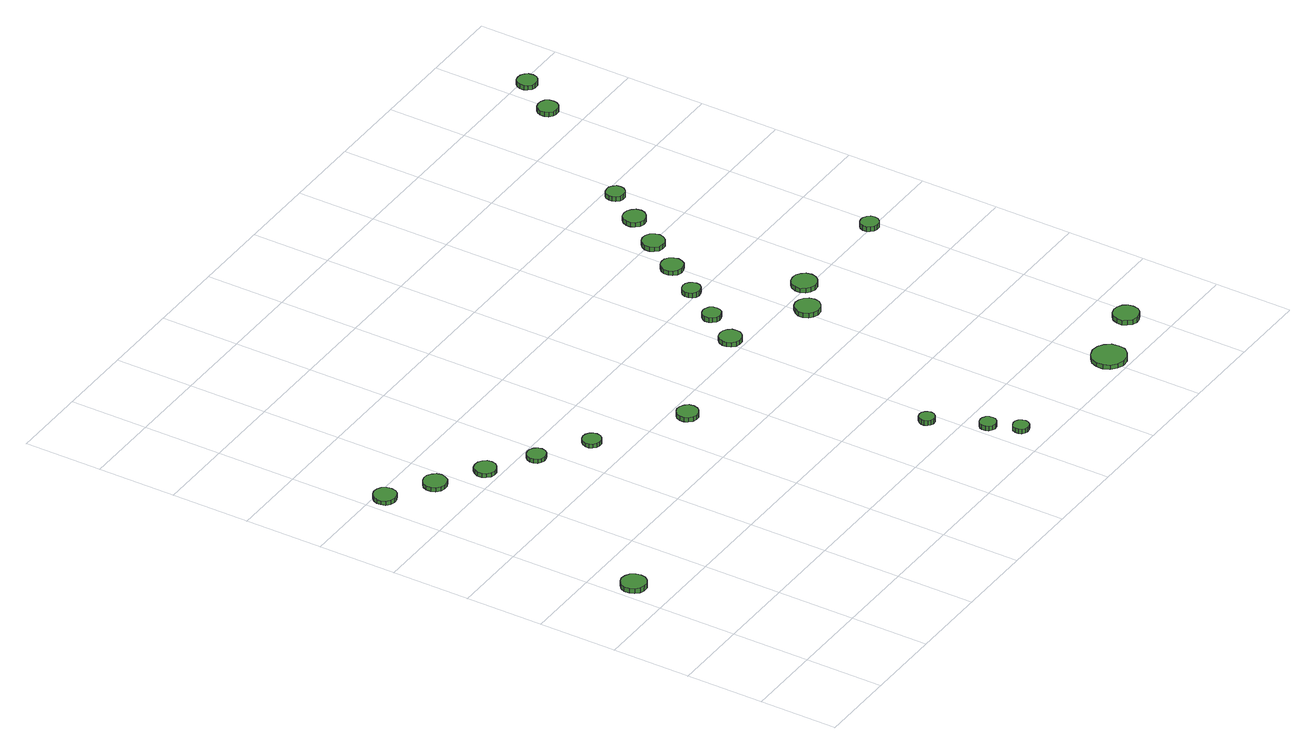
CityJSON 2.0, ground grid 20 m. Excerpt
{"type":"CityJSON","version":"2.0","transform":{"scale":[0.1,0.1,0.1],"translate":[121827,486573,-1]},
"CityObjects":{
"tree1":{"type":"SolitaryVegetationObject","attributes":{"function":"something"},"geometry":[{"type":"MultiSurface","lod":"1","boundaries":[[[0,1,2,3,4,5,6,7,8,9,10,11,12,13,14]],[[15,16,17,18,19,20,21,22,23,24,25,26,27,28,29]],[[0,29,28,1]],[[1,28,27,2]],[[2,27,26,3]],[[3,26,25,4]],[[4,25,24,5]],[[5,24,23,6]],[[6,23,22,7]],[[7,22,21,8]],[[8,21,20,9]],[[9,20,19,10]],[[10,19,18,11]],[[11,18,17,12]],[[12,17,16,13]],[[13,16,15,14]],[[14,15,29,0]]]}]},
"tree2":{"type":"SolitaryVegetationObject","attributes":{"function":"something"},"geometry":[{"type":"MultiSurface","lod":"1","boundaries":[[[30,31,32,33,34,35,36,37,38,39,40,41,42,43,44]],[[45,46,47,48,49,50,51,52,53,54,55,56,57,58,59]],[[30,59,58,31]],[[31,58,57,32]],[[32,57,56,33]],[[33,56,55,34]],[[34,55,54,35]],[[35,54,53,36]],[[36,53,52,37]],[[37,52,51,38]],[[38,51,50,39]],[[39,50,49,40]],[[40,49,48,41]],[[41,48,47,42]],[[42,47,46,43]],[[43,46,45,44]],[[44,45,59,30]]]}]},
"tree3":{"type":"SolitaryVegetationObject","attributes":{"function":"something"},"geometry":[{"type":"MultiSurface","lod":"1","boundaries":[[[60,61,62,63,64,65,66,67,68,69,70,71,72,73,74]],[[75,76,77,78,79,80,81,82,83,84,85,86,87,88,89]],[[60,89,88,61]],[[61,88,87,62]],[[62,87,86,63]],[[63,86,85,64]],[[64,85,84,65]],[[65,84,83,66]],[[66,83,82,67]],[[67,82,81,68]],[[68,81,80,69]],[[69,80,79,70]],[[70,79,78,71]],[[71,78,77,72]],[[72,77,76,73]],[[73,76,75,74]],[[74,75,89,60]]]}]},
"tree4":{"type":"SolitaryVegetationObject","attributes":{"function":"something"},"geometry":[{"type":"MultiSurface","lod":"1","boundaries":[[[90,91,92,93,94,95,96,97,98,99,100,101,102,103,104]],[[105,106,107,108,109,110,111,112,113,114,115,116,117,118,119]],[[90,119,118,91]],[[91,118,117,92]],[[92,117,116,93]],[[93,116,115,94]],[[94,115,114,95]],[[95,114,113,96]],[[96,113,112,97]],[[97,112,111,98]],[[98,111,110,99]],[[99,110,109,100]],[[100,109,108,101]],[[101,108,107,102]],[[102,107,106,103]],[[103,106,105,104]],[[104,105,119,90]]]}]},
"tree5":{"type":"SolitaryVegetationObject","attributes":{"function":"something"},"geometry":[{"type":"MultiSurface","lod":"1","boundaries":[[[120,121,122,123,124,125,126,127,128,129,130,131,132,133,134]],[[135,136,137,138,139,140,141,142,143,144,145,146,147,148,149]],[[120,149,148,121]],[[121,148,147,122]],[[122,147,146,123]],[[123,146,145,124]],[[124,145,144,125]],[[125,144,143,126]],[[126,143,142,127]],[[127,142,141,128]],[[128,141,140,129]],[[129,140,139,130]],[[130,139,138,131]],[[131,138,137,132]],[[132,137,136,133]],[[133,136,135,134]],[[134,135,149,120]]]}]},
"tree6":{"type":"SolitaryVegetationObject","attributes":{"function":"something"},"geometry":[{"type":"MultiSurface","lod":"1","boundaries":[[[150,151,152,153,154,155,156,157,158,159,160,161,162,163,164]],[[165,166,167,168,169,170,171,172,173,174,175,176,177,178,179]],[[150,179,178,151]],[[151,178,177,152]],[[152,177,176,153]],[[153,176,175,154]],[[154,175,174,155]],[[155,174,173,156]],[[156,173,172,157]],[[157,172,171,158]],[[158,171,170,159]],[[159,170,169,160]],[[160,169,168,161]],[[161,168,167,162]],[[162,167,166,163]],[[163,166,165,164]],[[164,165,179,150]]]}]},
"tree7":{"type":"SolitaryVegetationObject","attributes":{"function":"something"},"geometry":[{"type":"MultiSurface","lod":"1","boundaries":[[[180,181,182,183,184,185,186,187,188,189,190,191,192,193,194]],[[195,196,197,198,199,200,201,202,203,204,205,206,207,208,209]],[[180,209,208,181]],[[181,208,207,182]],[[182,207,206,183]],[[183,206,205,184]],[[184,205,204,185]],[[185,204,203,186]],[[186,203,202,187]],[[187,202,201,188]],[[188,201,200,189]],[[189,200,199,190]],[[190,199,198,191]],[[191,198,197,192]],[[192,197,196,193]],[[193,196,195,194]],[[194,195,209,180]]]}]},
"tree8":{"type":"SolitaryVegetationObject","attributes":{"function":"something"},"geometry":[{"type":"MultiSurface","lod":"1","boundaries":[[[210,211,212,213,214,215,216,217,218,219,220,221,222,223,224]],[[225,226,227,228,229,230,231,232,233,234,235,236,237,238,239]],[[210,239,238,211]],[[211,238,237,212]],[[212,237,236,213]],[[213,236,235,214]],[[214,235,234,215]],[[215,234,233,216]],[[216,233,232,217]],[[217,232,231,218]],[[218,231,230,219]],[[219,230,229,220]],[[220,229,228,221]],[[221,228,227,222]],[[222,227,226,223]],[[223,226,225,224]],[[224,225,239,210]]]}]},
"tree9":{"type":"SolitaryVegetationObject","attributes":{"function":"something"},"geometry":[{"type":"MultiSurface","lod":"1","boundaries":[[[240,241,242,243,244,245,246,247,248,249,250,251,252,253,254]],[[255,256,257,258,259,260,261,262,263,264,265,266,267,268,269]],[[240,269,268,241]],[[241,268,267,242]],[[242,267,266,243]],[[243,266,265,244]],[[244,265,264,245]],[[245,264,263,246]],[[246,263,262,247]],[[247,262,261,248]],[[248,261,260,249]],[[249,260,259,250]],[[250,259,258,251]],[[251,258,257,252]],[[252,257,256,253]],[[253,256,255,254]],[[254,255,269,240]]]}]},
"tree10":{"type":"SolitaryVegetationObject","attributes":{"function":"something"},"geometry":[{"type":"MultiSurface","lod":"1","boundaries":[[[270,271,272,273,274,275,276,277,278,279,280,281,282,283,284]],[[285,286,287,288,289,290,291,292,293,294,295,296,297,298,299]],[[270,299,298,271]],[[271,298,297,272]],[[272,297,296,273]],[[273,296,295,274]],[[274,295,294,275]],[[275,294,293,276]],[[276,293,292,277]],[[277,292,291,278]],[[278,291,290,279]],[[279,290,289,280]],[[280,289,288,281]],[[281,288,287,282]],[[282,287,286,283]],[[283,286,285,284]],[[284,285,299,270]]]}]},
"tree11":{"type":"SolitaryVegetationObject","attributes":{"function":"something"},"geometry":[{"type":"MultiSurface","lod":"1","boundaries":[[[300,301,302,303,304,305,306,307,308,309,310,311,312,313,314]],[[315,316,317,318,319,320,321,322,323,324,325,326,327,328,329]],[[300,329,328,301]],[[301,328,327,302]],[[302,327,326,303]],[[303,326,325,304]],[[304,325,324,305]],[[305,324,323,306]],[[306,323,322,307]],[[307,322,321,308]],[[308,321,320,309]],[[309,320,319,310]],[[310,319,318,311]],[[311,318,317,312]],[[312,317,316,313]],[[313,316,315,314]],[[314,315,329,300]]]}]},
"tree12":{"type":"SolitaryVegetationObject","attributes":{"function":"something"},"geometry":[{"type":"MultiSurface","lod":"1","boundaries":[[[330,331,332,333,334,335,336,337,338,339,340,341,342,343,344]],[[345,346,347,348,349,350,351,352,353,354,355,356,357,358,359]],[[330,359,358,331]],[[331,358,357,332]],[[332,357,356,333]],[[333,356,355,334]],[[334,355,354,335]],[[335,354,353,336]],[[336,353,352,337]],[[337,352,351,338]],[[338,351,350,339]],[[339,350,349,340]],[[340,349,348,341]],[[341,348,347,342]],[[342,347,346,343]],[[343,346,345,344]],[[344,345,359,330]]]}]},
"tree13":{"type":"SolitaryVegetationObject","attributes":{"function":"something"},"geometry":[{"type":"MultiSurface","lod":"1","boundaries":[[[360,361,362,363,364,365,366,367,368,369,370,371,372,373,374]],[[375,376,377,378,379,380,381,382,383,384,385,386,387,388,389]],[[360,389,388,361]],[[361,388,387,362]],[[362,387,386,363]],[[363,386,385,364]],[[364,385,384,365]],[[365,384,383,366]],[[366,383,382,367]],[[367,382,381,368]],[[368,381,380,369]],[[369,380,379,370]],[[370,379,378,371]],[[371,378,377,372]],[[372,377,376,373]],[[373,376,375,374]],[[374,375,389,360]]]}]},
"tree14":{"type":"SolitaryVegetationObject","attributes":{"function":"something"},"geometry":[{"type":"MultiSurface","lod":"1","boundaries":[[[390,391,392,393,394,395,396,397,398,399,400,401,402,403,404]],[[405,406,407,408,409,410,411,412,413,414,415,416,417,418,419]],[[390,419,418,391]],[[391,418,417,392]],[[392,417,416,393]],[[393,416,415,394]],[[394,415,414,395]],[[395,414,413,396]],[[396,413,412,397]],[[397,412,411,398]],[[398,411,410,399]],[[399,410,409,400]],[[400,409,408,401]],[[401,408,407,402]],[[402,407,406,403]],[[403,406,405,404]],[[404,405,419,390]]]}]},
"tree15":{"type":"SolitaryVegetationObject","attributes":{"function":"something"},"geometry":[{"type":"MultiSurface","lod":"1","boundaries":[[[420,421,422,423,424,425,426,427,428,429,430,431,432,433,434]],[[435,436,437,438,439,440,441,442,443,444,445,446,447,448,449]],[[420,449,448,421]],[[421,448,447,422]],[[422,447,446,423]],[[423,446,445,424]],[[424,445,444,425]],[[425,444,443,426]],[[426,443,442,427]],[[427,442,441,428]],[[428,441,440,429]],[[429,440,439,430]],[[430,439,438,431]],[[431,438,437,432]],[[432,437,436,433]],[[433,436,435,434]],[[434,435,449,420]]]}]},
"tree16":{"type":"SolitaryVegetationObject","attributes":{"function":"something"},"geometry":[{"type":"MultiSurface","lod":"1","boundaries":[[[450,451,452,453,454,455,456,457,458,459,460,461,462,463,464]],[[465,466,467,468,469,470,471,472,473,474,475,476,477,478,479]],[[450,479,478,451]],[[451,478,477,452]],[[452,477,476,453]],[[453,476,475,454]],[[454,475,474,455]],[[455,474,473,456]],[[456,473,472,457]],[[457,472,471,458]],[[458,471,470,459]],[[459,470,469,460]],[[460,469,468,461]],[[461,468,467,462]],[[462,467,466,463]],[[463,466,465,464]],[[464,465,479,450]]]}]},
"tree17":{"type":"SolitaryVegetationObject","attributes":{"function":"something"},"geometry":[{"type":"MultiSurface","lod":"1","boundaries":[[[480,481,482,483,484,485,486,487,488,489,490,491,492,493,494]],[[495,496,497,498,499,500,501,502,503,504,505,506,507,508,509]],[[480,509,508,481]],[[481,508,507,482]],[[482,507,506,483]],[[483,506,505,484]],[[484,505,504,485]],[[485,504,503,486]],[[486,503,502,487]],[[487,502,501,488]],[[488,501,500,489]],[[489,500,499,490]],[[490,499,498,491]],[[491,498,497,492]],[[492,497,496,493]],[[493,496,495,494]],[[494,495,509,480]]]}]},
"tree18":{"type":"SolitaryVegetationObject","attributes":{"function":"something"},"geometry":[{"type":"MultiSurface","lod":"1","boundaries":[[[510,511,512,513,514,515,516,517,518,519,520,521,522,523,524]],[[525,526,527,528,529,530,531,532,533,534,535,536,537,538,539]],[[510,539,538,511]],[[511,538,537,512]],[[512,537,536,513]],[[513,536,535,514]],[[514,535,534,515]],[[515,534,533,516]],[[516,533,532,517]],[[517,532,531,518]],[[518,531,530,519]],[[519,530,529,520]],[[520,529,528,521]],[[521,528,527,522]],[[522,527,526,523]],[[523,526,525,524]],[[524,525,539,510]]]}]},
"tree19":{"type":"SolitaryVegetationObject","attributes":{"function":"something"},"geometry":[{"type":"MultiSurface","lod":"1","boundaries":[[[540,541,542,543,544,545,546,547,548,549,550,551,552,553,554]],[[555,556,557,558,559,560,561,562,563,564,565,566,567,568,569]],[[540,569,568,541]],[[541,568,567,542]],[[542,567,566,543]],[[543,566,565,544]],[[544,565,564,545]],[[545,564,563,546]],[[546,563,562,547]],[[547,562,561,548]],[[548,561,560,549]],[[549,560,559,550]],[[550,559,558,551]],[[551,558,557,552]],[[552,557,556,553]],[[553,556,555,554]],[[554,555,569,540]]]}]},
"tree20":{"type":"SolitaryVegetationObject","attributes":{"function":"something"},"geometry":[{"type":"MultiSurface","lod":"1","boundaries":[[[570,571,572,573,574,575,576,577,578,579,580,581,582,583,584]],[[585,586,587,588,589,590,591,592,593,594,595,596,597,598,599]],[[570,599,598,571]],[[571,598,597,572]],[[572,597,596,573]],[[573,596,595,574]],[[574,595,594,575]],[[575,594,593,576]],[[576,593,592,577]],[[577,592,591,578]],[[578,591,590,579]],[[579,590,589,580]],[[580,589,588,581]],[[581,588,587,582]],[[582,587,586,583]],[[583,586,585,584]],[[584,585,599,570]]]}]},
"tree21":{"type":"SolitaryVegetationObject","attributes":{"function":"something"},"geometry":[{"type":"MultiSurface","lod":"1","boundaries":[[[600,601,602,603,604,605,606,607,608,609,610,611,612,613,614]],[[615,616,617,618,619,620,621,622,623,624,625,626,627,628,629]],[[600,629,628,601]],[[601,628,627,602]],[[602,627,626,603]],[[603,626,625,604]],[[604,625,624,605]],[[605,624,623,606]],[[606,623,622,607]],[[607,622,621,608]],[[608,621,620,609]],[[609,620,619,610]],[[610,619,618,611]],[[611,618,617,612]],[[612,617,616,613]],[[613,616,615,614]],[[614,615,629,600]]]}]},
"tree22":{"type":"SolitaryVegetationObject","attributes":{"function":"something"},"geometry":[{"type":"MultiSurface","lod":"1","boundaries":[[[630,631,632,633,634,635,636,637,638,639,640,641,642,643,644]],[[645,646,647,648,649,650,651,652,653,654,655,656,657,658,659]],[[630,659,658,631]],[[631,658,657,632]],[[632,657,656,633]],[[633,656,655,634]],[[634,655,654,635]],[[635,654,653,636]],[[636,653,652,637]],[[637,652,651,638]],[[638,651,650,639]],[[639,650,649,640]],[[640,649,648,641]],[[641,648,647,642]],[[642,647,646,643]],[[643,646,645,644]],[[644,645,659,630]]]}]},
"tree23":{"type":"SolitaryVegetationObject","attributes":{"function":"something"},"geometry":[{"type":"MultiSurface","lod":"1","boundaries":[[[660,661,662,663,664,665,666,667,668,669,670,671,672,673,674]],[[675,676,677,678,679,680,681,682,683,684,685,686,687,688,689]],[[660,689,688,661]],[[661,688,687,662]],[[662,687,686,663]],[[663,686,685,664]],[[664,685,684,665]],[[665,684,683,666]],[[666,683,682,667]],[[667,682,681,668]],[[668,681,680,669]],[[669,680,679,670]],[[670,679,678,671]],[[671,678,677,672]],[[672,677,676,673]],[[673,676,675,674]],[[674,675,689,660]]]}]},
"tree24":{"type":"SolitaryVegetationObject","attributes":{"function":"something"},"geometry":[{"type":"MultiSurface","lod":"1","boundaries":[[[690,691,692,693,694,695,696,697,698,699,700,701,702,703,704]],[[705,706,707,708,709,710,711,712,713,714,715,716,717,718,719]],[[690,719,718,691]],[[691,718,717,692]],[[692,717,716,693]],[[693,716,715,694]],[[694,715,714,695]],[[695,714,713,696]],[[696,713,712,697]],[[697,712,711,698]],[[698,711,710,699]],[[699,710,709,700]],[[700,709,708,701]],[[701,708,707,702]],[[702,707,706,703]],[[703,706,705,704]],[[704,705,719,690]]]}]}
},
"vertices":[
[66,492,28],[63,505,28],[56,516,28],[44,522,28],[31,524,28],[19,520,28],[9,511,28],[4,499,28],[4,486,28],[9,474,28],[19,465,28],[31,461,28],[44,462,28],[56,469,28],[63,479,28],[63,479,15],[56,469,15],[44,462,15],[31,461,15],[19,465,15],[9,474,15],[4,486,15],[4,499,15],[9,511,15],[19,520,15],[31,524,15],[44,522,15],[56,516,15],[63,505,15],[66,492,15],
[73,1175,19],[71,1187,19],[64,1197,19],[53,1203,19],[42,1204,19],[30,1200,19],[21,1192,19],[17,1181,19],[17,1170,19],[21,1159,19],[30,1151,19],[42,1147,19],[53,1148,19],[64,1154,19],[71,1164,19],[71,1164,8],[64,1154,8],[53,1148,8],[42,1147,8],[30,1151,8],[21,1159,8],[17,1170,8],[17,1181,8],[21,1192,8],[30,1200,8],[42,1204,8],[53,1203,8],[64,1197,8],[71,1187,8],[73,1175,8],
[182,1106,19],[179,1118,19],[172,1127,19],[161,1134,19],[149,1135,19],[138,1131,19],[129,1123,19],[124,1112,19],[124,1100,19],[129,1089,19],[138,1080,19],[149,1077,19],[161,1078,19],[172,1084,19],[179,1094,19],[179,1094,8],[172,1084,8],[161,1078,8],[149,1077,8],[138,1080,8],[129,1089,8],[124,1100,8],[124,1112,8],[129,1123,8],[138,1131,8],[149,1135,8],[161,1134,8],[172,1127,8],[179,1118,8],[182,1106,8],
[288,1036,19],[286,1047,19],[279,1056,19],[269,1062,19],[258,1063,19],[247,1060,19],[239,1052,19],[234,1042,19],[234,1030,19],[239,1020,19],[247,1012,19],[258,1009,19],[269,1010,19],[279,1016,19],[286,1025,19],[286,1025,8],[279,1016,8],[269,1010,8],[258,1009,8],[247,1012,8],[239,1020,8],[234,1030,8],[234,1042,8],[239,1052,8],[247,1060,8],[258,1063,8],[269,1062,8],[279,1056,8],[286,1047,8],[288,1036,8],
[394,964,19],[392,974,19],[386,982,19],[377,987,19],[368,988,19],[358,985,19],[351,978,19],[347,969,19],[347,959,19],[351,950,19],[358,944,19],[368,941,19],[377,942,19],[386,947,19],[392,955,19],[392,955,8],[386,947,8],[377,942,8],[368,941,8],[358,944,8],[351,950,8],[347,959,8],[347,969,8],[351,978,8],[358,985,8],[368,988,8],[377,987,8],[386,982,8],[392,974,8],[394,964,8],
[513,888,19],[511,897,19],[505,905,19],[497,910,19],[487,911,19],[478,908,19],[471,901,19],[467,892,19],[467,883,19],[471,874,19],[478,868,19],[487,865,19],[497,866,19],[505,870,19],[511,878,19],[511,878,8],[505,870,8],[497,866,8],[487,865,8],[478,868,8],[471,874,8],[467,883,8],[467,892,8],[471,901,8],[478,908,8],[487,911,8],[497,910,8],[505,905,8],[511,897,8],[513,888,8],
[719,753,26],[717,764,26],[710,773,26],[700,778,26],[689,780,26],[679,776,26],[670,769,26],[666,758,26],[666,747,26],[670,737,26],[679,729,26],[689,726,26],[700,727,26],[710,733,26],[717,742,26],[717,742,14],[710,733,14],[700,727,14],[689,726,14],[679,729,14],[670,737,14],[666,747,14],[666,758,14],[670,769,14],[679,776,14],[689,780,14],[700,778,14],[710,773,14],[717,764,14],[719,753,14],
[979,267,32],[977,275,32],[972,281,32],[965,286,32],[957,286,32],[949,284,32],[943,278,32],[940,271,32],[940,263,32],[943,255,32],[949,250,32],[957,247,32],[965,248,32],[972,252,32],[977,259,32],[977,259,19],[972,252,19],[965,248,19],[957,247,19],[949,250,19],[943,255,19],[940,263,19],[940,271,19],[943,278,19],[949,284,19],[957,286,19],[965,286,19],[972,281,19],[977,275,19],[979,267,19],
[1039,137,29],[1038,146,29],[1033,153,29],[1025,157,29],[1017,158,29],[1009,155,29],[1002,149,29],[999,142,29],[999,133,29],[1002,125,29],[1009,120,29],[1017,117,29],[1025,118,29],[1033,122,29],[1038,129,29],[1038,129,17],[1033,122,17],[1025,118,17],[1017,117,17],[1009,120,17],[1002,125,17],[999,133,17],[999,142,17],[1002,149,17],[1009,155,17],[1017,158,17],[1025,157,17],[1033,153,17],[1038,146,17],[1039,137,17],
[1067,65,30],[1065,73,30],[1060,80,30],[1053,84,30],[1045,85,30],[1037,82,30],[1031,77,30],[1028,69,30],[1028,61,30],[1031,53,30],[1037,48,30],[1045,45,30],[1053,46,30],[1060,50,30],[1065,57,30],[1065,57,18],[1060,50,18],[1053,46,18],[1045,45,18],[1037,48,18],[1031,53,18],[1028,61,18],[1028,69,18],[1031,77,18],[1037,82,18],[1045,85,18],[1053,84,18],[1060,80,18],[1065,73,18],[1067,65,18],
[1029,827,29],[1027,839,29],[1020,848,29],[1010,854,29],[998,855,29],[987,852,29],[979,844,29],[974,833,29],[974,822,29],[979,811,29],[987,803,29],[998,800,29],[1010,801,29],[1020,807,29],[1027,816,29],[1027,816,17],[1020,807,17],[1010,801,17],[998,800,17],[987,803,17],[979,811,17],[974,822,17],[974,833,17],[979,844,17],[987,852,17],[998,855,17],[1010,854,17],[1020,848,17],[1027,839,17],[1029,827,17],
[1085,916,27],[1083,925,27],[1078,933,27],[1069,938,27],[1060,939,27],[1051,936,27],[1044,929,27],[1040,921,27],[1040,911,27],[1044,903,27],[1051,896,27],[1060,893,27],[1069,894,27],[1078,899,27],[1083,907,27],[1083,907,14],[1078,899,14],[1069,894,14],[1060,893,14],[1051,896,14],[1044,903,14],[1040,911,14],[1040,921,14],[1044,929,14],[1051,936,14],[1060,939,14],[1069,938,14],[1078,933,14],[1083,925,14],[1085,916,14],
[1448,47,23],[1445,65,23],[1434,79,23],[1419,88,23],[1401,90,23],[1384,84,23],[1370,72,23],[1363,56,23],[1363,38,23],[1370,22,23],[1384,10,23],[1401,4,23],[1419,6,23],[1434,15,23],[1445,29,23],[1445,29,11],[1434,15,11],[1419,6,11],[1401,4,11],[1384,10,11],[1370,22,11],[1363,38,11],[1363,56,11],[1370,72,11],[1384,84,11],[1401,90,11],[1419,88,11],[1434,79,11],[1445,65,11],[1448,47,11],
[1230,739,31],[1227,752,31],[1219,763,31],[1208,769,31],[1195,771,31],[1182,767,31],[1173,758,31],[1167,746,31],[1167,733,31],[1173,721,31],[1182,712,31],[1195,708,31],[1208,709,31],[1219,716,31],[1227,726,31],[1227,726,18],[1219,716,18],[1208,709,18],[1195,708,18],[1182,712,18],[1173,721,18],[1167,733,18],[1167,746,18],[1173,758,18],[1182,767,18],[1195,771,18],[1208,769,18],[1219,763,18],[1227,752,18],[1230,739,18],
[1150,1011,24],[1148,1021,24],[1142,1028,24],[1134,1033,24],[1125,1034,24],[1116,1031,24],[1109,1025,24],[1105,1016,24],[1105,1007,24],[1109,998,24],[1116,992,24],[1125,989,24],[1134,990,24],[1142,994,24],[1148,1002,24],[1148,1002,11],[1142,994,11],[1134,990,11],[1125,989,11],[1116,992,11],[1109,998,11],[1105,1007,11],[1105,1016,11],[1109,1025,11],[1116,1031,11],[1125,1034,11],[1134,1033,11],[1142,1028,11],[1148,1021,11],[1150,1011,11],
[1215,1101,22],[1212,1112,22],[1206,1122,22],[1196,1128,22],[1184,1129,22],[1173,1125,22],[1164,1117,22],[1160,1107,22],[1160,1095,22],[1164,1085,22],[1173,1077,22],[1184,1073,22],[1196,1075,22],[1206,1080,22],[1212,1090,22],[1212,1090,10],[1206,1080,10],[1196,1075,10],[1184,1073,10],[1173,1077,10],[1164,1085,10],[1160,1095,10],[1160,1107,10],[1164,1117,10],[1173,1125,10],[1184,1129,10],[1196,1128,10],[1206,1122,10],[1212,1112,10],[1215,1101,10],
[1312,799,31],[1309,812,31],[1301,822,31],[1290,829,31],[1277,830,31],[1264,826,31],[1255,817,31],[1249,805,31],[1249,792,31],[1255,780,31],[1264,772,31],[1277,767,31],[1290,769,31],[1301,775,31],[1309,786,31],[1309,786,19],[1301,775,19],[1290,769,19],[1277,767,19],[1264,772,19],[1255,780,19],[1249,792,19],[1249,805,19],[1255,817,19],[1264,826,19],[1277,830,19],[1290,829,19],[1301,822,19],[1309,812,19],[1312,799,19],
[1278,1191,20],[1275,1202,20],[1268,1212,20],[1258,1218,20],[1247,1219,20],[1235,1215,20],[1227,1207,20],[1222,1197,20],[1222,1185,20],[1227,1174,20],[1235,1166,20],[1247,1163,20],[1258,1164,20],[1268,1170,20],[1275,1179,20],[1275,1179,8],[1268,1170,8],[1258,1164,8],[1247,1163,8],[1235,1166,8],[1227,1174,8],[1222,1185,8],[1222,1197,8],[1227,1207,8],[1235,1215,8],[1247,1219,8],[1258,1218,8],[1268,1212,8],[1275,1202,8],[1278,1191,8],
[1609,107,18],[1607,120,18],[1599,131,18],[1587,137,18],[1574,139,18],[1561,135,18],[1552,126,18],[1546,114,18],[1546,100,18],[1552,88,18],[1561,79,18],[1574,75,18],[1587,77,18],[1599,83,18],[1607,94,18],[1607,94,5],[1599,83,5],[1587,77,5],[1574,75,5],[1561,79,5],[1552,88,5],[1546,100,5],[1546,114,5],[1552,126,5],[1561,135,5],[1574,139,5],[1587,137,5],[1599,131,5],[1607,120,5],[1609,107,5],
[1340,1280,20],[1337,1292,20],[1330,1301,20],[1320,1307,20],[1308,1308,20],[1297,1305,20],[1289,1297,20],[1284,1286,20],[1284,1275,20],[1289,1264,20],[1297,1256,20],[1308,1252,20],[1320,1254,20],[1330,1260,20],[1337,1269,20],[1337,1269,8],[1330,1260,8],[1320,1254,8],[1308,1252,8],[1297,1256,8],[1289,1264,8],[1284,1275,8],[1284,1286,8],[1289,1297,8],[1297,1305,8],[1308,1308,8],[1320,1307,8],[1330,1301,8],[1337,1292,8],[1340,1280,8],
[1397,1371,20],[1395,1381,20],[1389,1388,20],[1381,1393,20],[1372,1394,20],[1362,1391,20],[1355,1385,20],[1352,1376,20],[1352,1367,20],[1355,1358,20],[1362,1351,20],[1372,1348,20],[1381,1349,20],[1389,1354,20],[1395,1362,20],[1395,1362,7],[1389,1354,7],[1381,1349,7],[1372,1348,7],[1362,1351,7],[1355,1358,7],[1352,1367,7],[1352,1376,7],[1355,1385,7],[1362,1391,7],[1372,1394,7],[1381,1393,7],[1389,1388,7],[1395,1381,7],[1397,1371,7],
[1594,801,26],[1592,811,26],[1586,818,26],[1578,823,26],[1569,824,26],[1560,821,26],[1553,815,26],[1549,806,26],[1549,797,26],[1553,788,26],[1560,782,26],[1569,779,26],[1578,780,26],[1586,785,26],[1592,792,26],[1592,792,13],[1586,785,13],[1578,780,13],[1569,779,13],[1560,782,13],[1553,788,13],[1549,797,13],[1549,806,13],[1553,815,13],[1560,821,13],[1569,824,13],[1578,823,13],[1586,818,13],[1592,811,13],[1594,801,13],
[1613,1687,19],[1611,1697,19],[1605,1706,19],[1596,1711,19],[1585,1712,19],[1575,1709,19],[1567,1702,19],[1563,1692,19],[1563,1682,19],[1567,1672,19],[1575,1665,19],[1585,1662,19],[1596,1663,19],[1605,1668,19],[1611,1677,19],[1611,1677,7],[1605,1668,7],[1596,1663,7],[1585,1662,7],[1575,1665,7],[1567,1672,7],[1563,1682,7],[1563,1692,7],[1567,1702,7],[1575,1709,7],[1585,1712,7],[1596,1711,7],[1605,1706,7],[1611,1697,7],[1613,1687,7],
[1679,1784,19],[1677,1795,19],[1671,1803,19],[1662,1808,19],[1651,1809,19],[1641,1806,19],[1634,1799,19],[1630,1790,19],[1630,1779,19],[1634,1770,19],[1641,1763,19],[1651,1760,19],[1662,1761,19],[1671,1766,19],[1677,1774,19],[1677,1774,7],[1671,1766,7],[1662,1761,7],[1651,1760,7],[1641,1763,7],[1634,1770,7],[1630,1779,7],[1630,1790,7],[1634,1799,7],[1641,1806,7],[1651,1809,7],[1662,1808,7],[1671,1803,7],[1677,1795,7],[1679,1784,7]
]}
